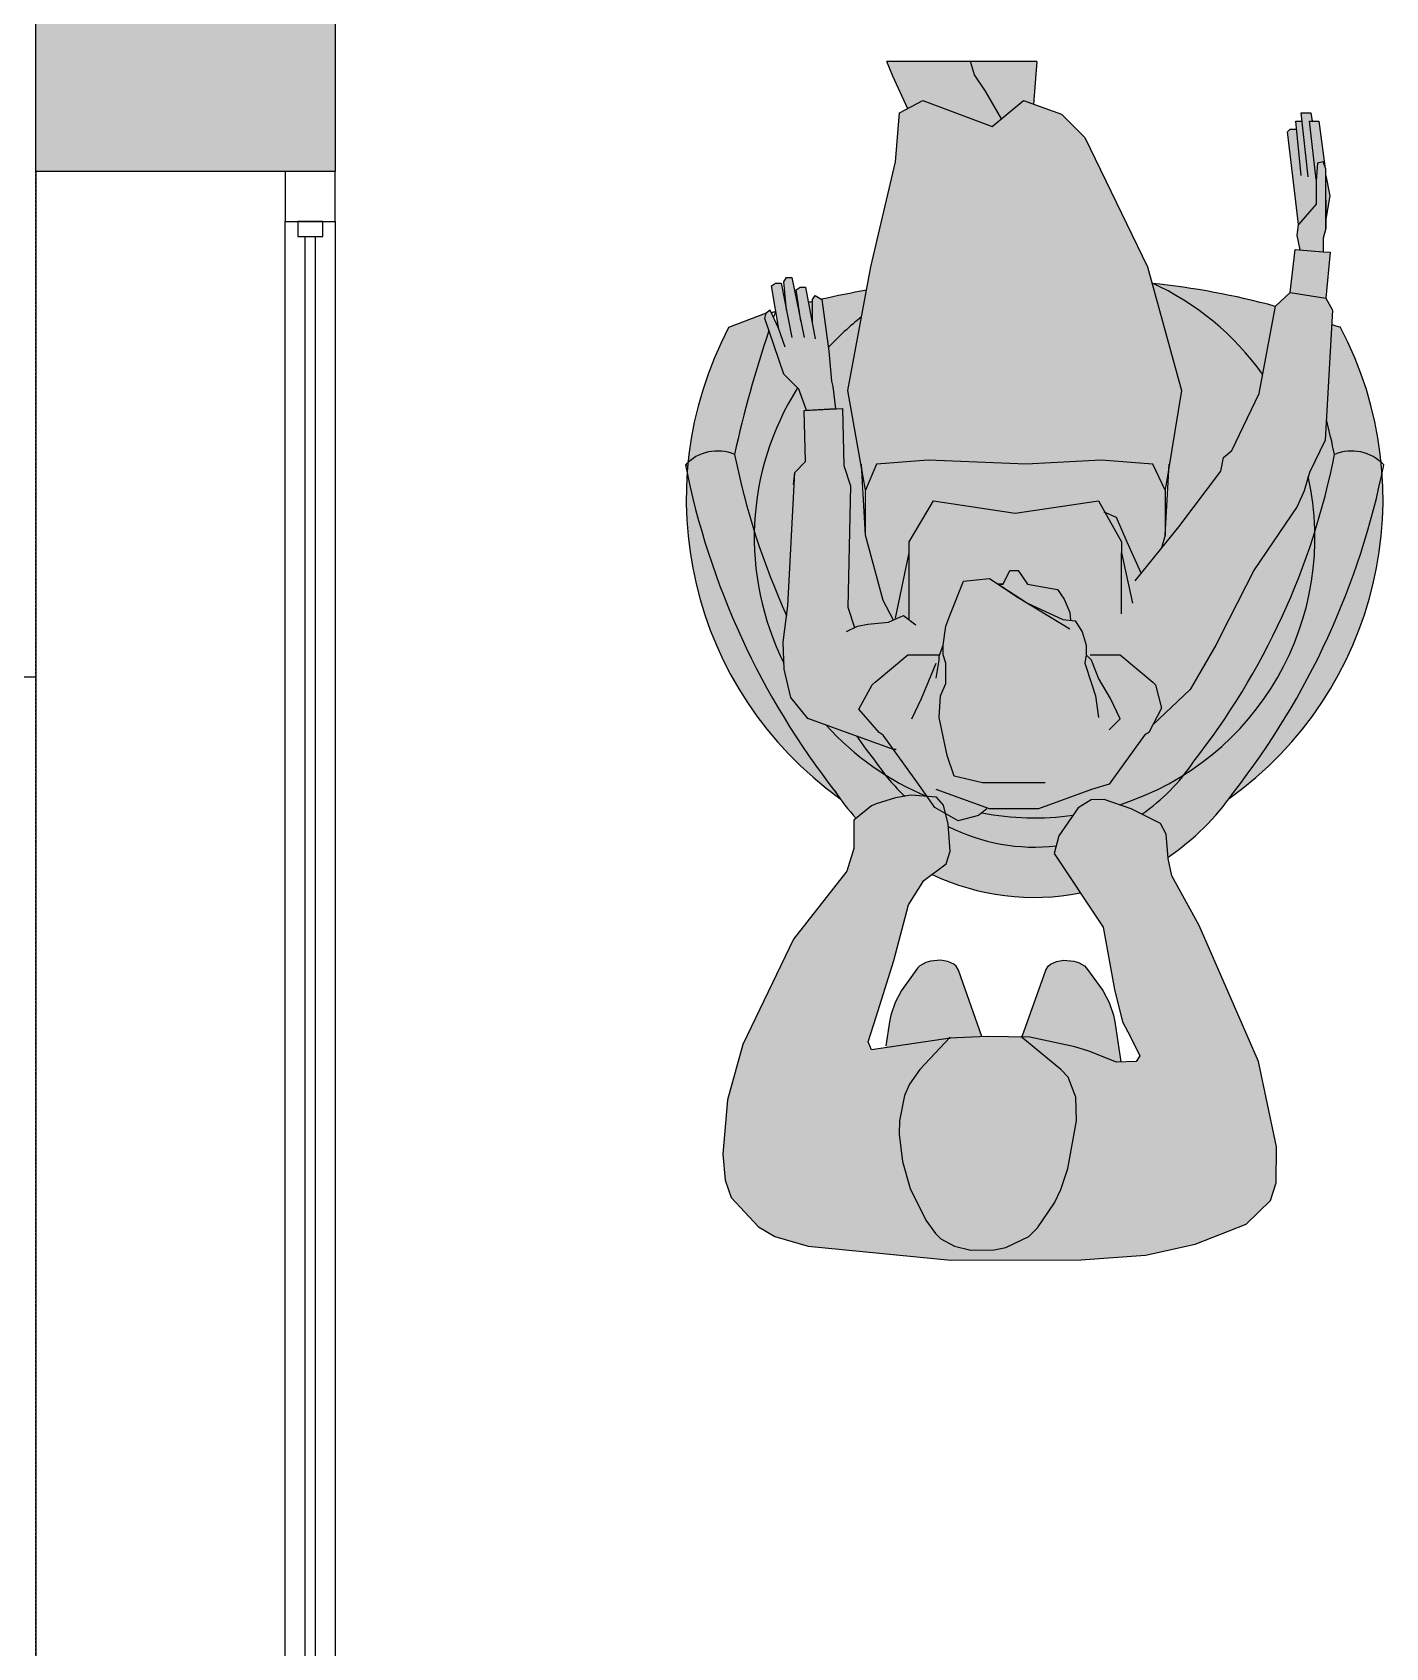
# Model space of a CAD drawing. Header units: millimetres. Extents: x 31778 to 54642, y 18502 to 28743.
# Drawn here: x 43613.6 to 43749.3, y 22060.9 to 22222.8 of the extents above; entities that cross this region are included whole.
import ezdxf

# ---------------------------------------------------------------- set-up
doc = ezdxf.new("R2010")
doc.units = ezdxf.units.MM
doc.linetypes.add('DASHED2', pattern=[0.375, 0.25, -0.125])
doc.layers.add('CIRCUITS ECLAIRAGE', color=1, linetype='Continuous')
doc.layers.add('Plan Archi', color=8, linetype='Continuous')

msp = doc.modelspace()

# ---------------------------------------------------------------- hatches: boundary and pattern name
at = {"layer": 'Plan Archi'}
h = msp.add_hatch(color=256, dxfattribs=at)
h.dxf.hatch_style = 1
h.paths.add_polyline_path([(43613.989, 22314.461), (43643.989, 22314.461), (43643.989, 22208.82), (43613.989, 22208.82)])
at = {"layer": 'Plan Archi', "true_color": 0xffffff}
h = msp.add_hatch(color=7, dxfattribs=at)
h.dxf.hatch_style = 1
h.paths.add_polyline_path([(43695.37, 22186.858), (43697.144, 22176.896), (43698.236, 22179.488), (43703.421, 22179.898), (43713.247, 22179.488), (43720.753, 22179.898), (43725.939, 22179.488), (43727.167, 22176.896), (43728.804, 22186.858), (43725.393, 22199.276), (43719.115, 22212.241), (43716.795, 22214.56), (43712.974, 22215.925), (43709.835, 22213.332), (43702.876, 22215.925), (43700.556, 22214.697), (43700.146, 22209.784), (43697.69, 22199.276)])
h.paths.add_polyline_path([(43712.974, 22215.925), (43713.984, 22215.565), (43714.322, 22219.835), (43707.671, 22219.835), (43708.061, 22218.518), (43709.153, 22216.88), (43710.76, 22214.096)])
h.paths.add_polyline_path([(43709.835, 22213.332), (43710.76, 22214.096), (43709.153, 22216.88), (43708.061, 22218.518), (43707.671, 22219.835), (43699.268, 22219.835), (43699.873, 22218.382), (43701.366, 22215.126), (43702.876, 22215.925)])
h.paths.add_polyline_path([(43739.722, 22196.683), (43743.27, 22196.137), (43743.722, 22200.731), (43742.997, 22200.777), (43740.203, 22201.007)])
h.paths.add_polyline_path([(43743.27, 22203.097), (43743.27, 22205.963), (43743.27, 22206.1), (43743.27, 22209.102), (43742.997, 22209.784), (43742.451, 22209.648), (43742.315, 22207.874), (43742.315, 22205.554), (43740.54, 22203.507), (43740.404, 22202.415), (43740.694, 22200.967), (43742.997, 22200.777), (43742.997, 22202.142)])
h = msp.add_hatch(color=7, dxfattribs=at)
h.dxf.hatch_style = 1
h.paths.add_polyline_path([(43740.131, 22206.918), (43740.54, 22203.507), (43742.315, 22205.554), (43742.315, 22207.874), (43742.451, 22209.648), (43742.997, 22209.784), (43743.172, 22209.345), (43742.587, 22213.878), (43742.178, 22213.878), (43741.905, 22213.878), (43741.769, 22214.697), (43741.359, 22214.697), (43740.813, 22214.697), (43740.901, 22213.878), (43740.813, 22213.878), (43740.268, 22213.878), (43740.349, 22213.059), (43739.722, 22213.059), (43739.449, 22212.786)])
h = msp.add_hatch(color=7, dxfattribs=at)
h.dxf.hatch_style = 1
h.paths.add_polyline_path([(43743.27, 22204.053), (43743.679, 22206.372), (43743.27, 22208.419), (43743.27, 22206.1)])
h = msp.add_hatch(color=7, dxfattribs=at)
h.dxf.hatch_style = 1
h.paths.add_polyline_path([(43679.356, 22179.673, -0.292249), (43684.021, 22180.463, -0.0281492), (43687.465, 22192.891), (43687.045, 22194.09), (43687.182, 22194.636), (43683.427, 22193.192, 0.0965493)])
h.paths.add_polyline_path([(43694.581, 22145.992, -0.008687), (43694.099, 22146.678, -0.1141347), (43679.262, 22178.577, 0.2605078)])
h.paths.add_polyline_path([(43736.941, 22188.495), (43738.218, 22195.307, 0.0413939), (43726.022, 22197.582, -0.128467)])
h = msp.add_hatch(color=7, dxfattribs=at)
h.dxf.hatch_style = 1
h.paths.add_polyline_path([(43729.999, 22149.64, -0.0205408), (43729.077, 22148.371, 0.2633428), (43742.184, 22172.751, -0.0901738)], flags=17)
h.paths.add_polyline_path([(43727.567, 22179.331), (43727.167, 22172.392), (43726.826, 22171.099), (43728.531, 22173.211), (43732.762, 22178.806), (43733.035, 22180.171), (43733.854, 22180.853), (43736.583, 22186.585), (43736.941, 22188.495, 0.128467), (43726.022, 22197.582, 0.0005651), (43725.854, 22197.599), (43728.804, 22186.858)])
h.paths.add_polyline_path([(43697.144, 22176.896), (43697.144, 22172.392), (43696.76, 22179.054), (43695.37, 22186.858), (43696.752, 22194.253, 0.0405095), (43693.413, 22191.168), (43693.459, 22190.815), (43693.732, 22187.813), (43693.869, 22187.267), (43694.147, 22185.044), (43690.998, 22184.862), (43691.139, 22179.761), (43690.048, 22178.67), (43689.365, 22165.296), (43688.877, 22161.654), (43688.986, 22158.965), (43689.656, 22156.098), (43691.362, 22154.01), (43699.947, 22150.906), (43702.466, 22147.419), (43703.329, 22146.196), (43704.268, 22146.122), (43704.952, 22145.318), (43705.16, 22144.477), (43706.424, 22143.734), (43708.471, 22144.28), (43709.372, 22145.031), (43709.562, 22144.962), (43714.475, 22144.962), (43719.798, 22146.873), (43721.572, 22147.419), (43725.12, 22152.332), (43725.529, 22152.604), (43725.929, 22153.358), (43729.677, 22156.92), (43732.265, 22161.365), (43733.542, 22163.935), (43736.104, 22168.914), (43740.404, 22175.258), (43741.1, 22176.819), (43741.632, 22178.67), (43743.223, 22181.892), (43743.952, 22194.909), (43743.27, 22196.137), (43739.722, 22196.683), (43738.221, 22195.319), (43736.583, 22186.585), (43733.854, 22180.853), (43733.035, 22180.171), (43732.762, 22178.806), (43728.531, 22173.211), (43726.826, 22171.099), (43727.167, 22172.392), (43727.167, 22176.896), (43725.939, 22179.488), (43720.753, 22179.898), (43713.247, 22179.488), (43703.421, 22179.898), (43698.236, 22179.488)])
h.paths.add_polyline_path([(43713.384, 22165.569), (43712.428, 22166.115), (43709.562, 22168.025)], flags=16)
h.paths.add_polyline_path([(43685.997, 22172.751, 0.0309202), (43689.236, 22164.33), (43689.365, 22165.296), (43690.048, 22178.67), (43691.139, 22179.761), (43690.998, 22184.862), (43691.251, 22184.876), (43690.457, 22186.994), (43690.322, 22187.129, 0.1360564)])
h.paths.add_polyline_path([(43694.099, 22146.678, 0.0353791), (43696.207, 22143.995), (43697.736, 22145.246), (43698.214, 22145.445), (43700.165, 22146.043), (43701.101, 22146.211, -0.0385462), (43699.104, 22148.371, -0.0689941), (43693.202, 22153.345), (43691.362, 22154.01), (43689.656, 22156.098), (43688.986, 22158.965), (43688.962, 22159.564, -0.1220414), (43685.997, 22172.751, -0.0272747), (43684.021, 22180.463, 0.292249), (43679.356, 22179.673, 0.0074581), (43679.262, 22178.577, 0.1141347)])
h.paths.add_polyline_path([(43684.021, 22180.463, 0.0272747), (43685.997, 22172.751, -0.1360564), (43690.322, 22187.129), (43688.956, 22188.495), (43688.001, 22191.361), (43687.465, 22192.891, 0.0281492)])
h.paths.add_polyline_path([(43693.413, 22191.168, -0.0405095), (43696.752, 22194.253), (43697.249, 22196.916, 0.0152036), (43692.775, 22196.018)])
h.paths.add_polyline_path([(43732.265, 22161.365), (43729.677, 22156.92), (43725.929, 22153.358), (43725.529, 22152.604), (43725.12, 22152.332), (43721.572, 22147.419), (43719.798, 22146.873), (43714.475, 22144.962), (43709.562, 22144.962), (43709.372, 22145.031), (43708.789, 22144.545, 0.082095), (43717.952, 22144.307), (43718.464, 22145.048), (43719.762, 22145.844), (43721.079, 22145.901), (43722.624, 22145.368, 0.0635791), (43729.077, 22148.371, 0.0205408), (43729.999, 22149.64, 0.0901738), (43742.184, 22172.751, 0.0495236), (43741.515, 22178.263), (43741.1, 22176.819), (43740.404, 22175.258), (43736.104, 22168.914), (43733.542, 22163.935)], flags=17)
h.paths.add_polyline_path([(43742.184, 22172.751, 0.0272747), (43744.16, 22180.463, 0.0078533), (43743.34, 22183.968), (43743.223, 22181.892), (43741.632, 22178.67), (43741.515, 22178.263, -0.0495236)])
h.paths.add_polyline_path([(43698.182, 22149.64, 0.0205408), (43699.104, 22148.371, 0.04204), (43703.291, 22146.199), (43703.329, 22146.196), (43702.466, 22147.419), (43699.947, 22150.906), (43696.227, 22152.251, 0.0111682)], flags=17)
h.paths.add_polyline_path([(43699.104, 22148.371, -0.0205408), (43698.182, 22149.64, -0.0111682), (43696.227, 22152.251), (43693.202, 22153.345, 0.0689941)], flags=17)
h.paths.add_polyline_path([(43688.962, 22159.564), (43688.877, 22161.654), (43689.236, 22164.33, -0.0309202), (43685.997, 22172.751, 0.1220414)], flags=17)
h.paths.add_polyline_path([(43716.264, 22141.24), (43716.536, 22142.259), (43717.952, 22144.307, -0.082095), (43708.789, 22144.545), (43708.471, 22144.28), (43706.424, 22143.734), (43705.16, 22144.477), (43705.423, 22143.414), (43705.441, 22143.186, 0.1469835)])
h.paths.add_polyline_path([(43722.624, 22145.368), (43723.785, 22144.967), (43724.845, 22144.43, 0.0760974), (43729.077, 22148.371, -0.0635791)], flags=16)
h.paths.add_polyline_path([(43705.224, 22139.431), (43703.811, 22138.371, 0.1591461), (43718.684, 22136.517), (43716.058, 22140.466), (43716.264, 22141.24, -0.1469835), (43705.441, 22143.186), (43705.641, 22140.708)])
h = msp.add_hatch(color=7, dxfattribs=at)
h.dxf.hatch_style = 1
h.paths.add_polyline_path([(43690.457, 22186.994), (43691.251, 22184.876), (43694.147, 22185.044), (43693.869, 22187.267), (43693.732, 22187.813), (43693.459, 22190.815), (43692.777, 22196.001), (43692.095, 22196.41), (43691.822, 22196.001), (43691.822, 22195.79, 0.0013694), (43691.423, 22195.691), (43691.139, 22197.229), (43690.594, 22197.229), (43690.184, 22196.956), (43690.664, 22193.836), (43689.775, 22198.184), (43689.229, 22198.184), (43688.956, 22197.775), (43689.229, 22194.909), (43688.683, 22197.639), (43688.137, 22197.639), (43687.728, 22197.366), (43688.453, 22193.016), (43688.41, 22193.135), (43687.591, 22194.909), (43687.182, 22194.636), (43687.045, 22194.09), (43688.001, 22191.361), (43688.956, 22188.495)])
h = msp.add_hatch(color=7, dxfattribs=at)
h.dxf.hatch_style = 1
h.paths.add_polyline_path([(43748.919, 22178.577, -0.1144917), (43734.014, 22146.591, -0.0077692), (43733.581, 22145.979, 0.2606709)])
h.paths.add_polyline_path([(43748.919, 22178.577, 0.0074581), (43748.825, 22179.673, 0.292249), (43744.16, 22180.463, -0.0272747), (43742.184, 22172.751, -0.2633428), (43729.077, 22148.371, -0.0760974), (43724.845, 22144.43), (43726.693, 22143.494), (43727.272, 22142.419), (43727.465, 22140.122, 0.0962218), (43734.014, 22146.591, 0.1144917)])
h.paths.add_polyline_path([(43744.724, 22193.249, -0.0473686), (43743.874, 22193.516), (43743.34, 22183.968, -0.0078533), (43744.16, 22180.463, -0.292249), (43748.825, 22179.673, 0.0969866)])
h.paths.add_polyline_path([(43733.854, 22180.853), (43733.035, 22180.171), (43732.762, 22178.806), (43728.531, 22173.211), (43724.765, 22168.545), (43723.346, 22171.71), (43722.254, 22174.166), (43721.123, 22174.669), (43720.48, 22175.804), (43712.155, 22174.576), (43703.967, 22175.804), (43701.511, 22171.71), (43701.511, 22170.618), (43701.511, 22168.162), (43701.511, 22163.916), (43700.965, 22164.341), (43699.464, 22163.658), (43697.373, 22163.455), (43696.325, 22163.249), (43696.051, 22163.116), (43695.37, 22165.159), (43695.643, 22177.305), (43694.961, 22179.352), (43694.824, 22185.084), (43690.998, 22184.862), (43691.139, 22179.761), (43690.048, 22178.67), (43689.365, 22165.296), (43688.877, 22161.654), (43688.986, 22158.965), (43689.656, 22156.098), (43691.362, 22154.01), (43699.947, 22150.906), (43702.466, 22147.419), (43703.329, 22146.196), (43704.268, 22146.122), (43704.952, 22145.318), (43705.16, 22144.477), (43706.424, 22143.734), (43708.471, 22144.28), (43709.372, 22145.031), (43709.562, 22144.962), (43714.475, 22144.962), (43719.798, 22146.873), (43721.572, 22147.419), (43725.12, 22152.332), (43725.529, 22152.604), (43725.929, 22153.358), (43729.677, 22156.92), (43732.265, 22161.365), (43733.542, 22163.935), (43736.104, 22168.914), (43740.404, 22175.258), (43741.1, 22176.819), (43741.632, 22178.67), (43743.223, 22181.892), (43743.952, 22194.909), (43743.27, 22196.137), (43739.722, 22196.683), (43738.221, 22195.319), (43736.583, 22186.585)])
h.paths.add_polyline_path([(43713.384, 22165.569), (43712.428, 22166.115), (43713.159, 22165.673)], flags=16)
h = msp.add_hatch(color=7, dxfattribs=at)
h.dxf.hatch_style = 1
h.paths.add_polyline_path([(43701.101, 22146.211), (43701.719, 22146.322), (43703.291, 22146.199, -0.04204), (43699.104, 22148.371, 0.0385462)])
h = msp.add_hatch(color=7, dxfattribs=at)
h.dxf.hatch_style = 1
h.paths.add_polyline_path([(43705.622, 22121.985), (43697.736, 22120.79), (43697.417, 22121.587), (43698.214, 22124.096), (43699.966, 22129.752), (43701.44, 22135.328), (43702.993, 22137.758), (43705.224, 22139.431), (43705.641, 22140.708), (43705.423, 22143.414), (43704.952, 22145.318), (43704.268, 22146.122), (43701.719, 22146.322), (43700.165, 22146.043), (43698.214, 22145.445), (43697.736, 22145.246), (43695.983, 22143.812), (43695.983, 22140.984), (43695.266, 22138.714), (43689.929, 22131.903), (43684.843, 22121.327), (43683.309, 22115.782), (43682.831, 22110.342), (43683.078, 22107.726), (43683.69, 22106.012), (43686.424, 22103.065), (43688.039, 22102.104), (43691.403, 22101.114), (43705.702, 22099.72), (43718.717, 22099.758), (43725.219, 22100.237), (43730.198, 22101.313), (43735.296, 22103.344), (43737.726, 22105.694), (43738.313, 22107.481), (43738.323, 22111.071), (43736.531, 22119.635), (43730.596, 22133.257), (43727.848, 22138.236), (43727.477, 22139.976), (43727.272, 22142.419), (43726.693, 22143.494), (43723.785, 22144.967), (43721.079, 22145.901), (43719.762, 22145.844), (43718.464, 22145.048), (43716.536, 22142.259), (43716.058, 22140.466), (43720.957, 22133.098), (43722.112, 22126.844), (43722.909, 22123.618), (43723.688, 22122.098), (43724.633, 22120.194), (43724.263, 22119.635), (43722.301, 22119.565), (43719.518, 22120.652), (43718.129, 22121.109), (43713.628, 22122.065), (43709.326, 22122.144), (43705.543, 22121.985)])
h = msp.add_hatch(color=7, dxfattribs=at)
h.dxf.hatch_style = 1
h.paths.add_polyline_path([(43718.279, 22113.681), (43718.214, 22116.043), (43717.457, 22118.049), (43716.735, 22118.838), (43712.79, 22122.08), (43709.326, 22122.144), (43705.653, 22121.99), (43705.535, 22121.972), (43702.595, 22118.838), (43701.542, 22117.351), (43701.056, 22116.216), (43700.557, 22113.697), (43700.525, 22112.354), (43700.843, 22109.608), (43701.606, 22106.92), (43703.178, 22103.716), (43704.148, 22102.388), (43704.682, 22101.871), (43706.046, 22101.115), (43707.685, 22100.722), (43710.052, 22100.752), (43711.216, 22100.999), (43713.518, 22102.109), (43714.385, 22102.946), (43716.081, 22105.477), (43716.728, 22106.818), (43717.412, 22108.92)])
h.paths.add_polyline_path([(43718.129, 22121.109), (43719.518, 22120.652), (43722.301, 22119.565), (43722.731, 22119.581), (43722.135, 22123.618), (43722.003, 22124.278), (43721.558, 22125.548), (43720.921, 22126.756), (43719.307, 22128.995), (43719.083, 22129.217), (43718.489, 22129.554), (43718.018, 22129.697), (43717.004, 22129.78), (43716.277, 22129.661), (43715.669, 22129.381), (43715.437, 22129.178), (43715.205, 22128.796), (43712.832, 22122.079), (43713.628, 22122.065)])
h.paths.add_polyline_path([(43705.535, 22121.972), (43705.547, 22121.985), (43705.543, 22121.985), (43708.821, 22122.123), (43706.463, 22128.796), (43706.231, 22129.178), (43705.998, 22129.381), (43705.391, 22129.661), (43704.664, 22129.78), (43703.65, 22129.697), (43703.179, 22129.554), (43702.585, 22129.217), (43702.361, 22128.995), (43700.747, 22126.756), (43700.11, 22125.548), (43699.665, 22124.278), (43699.533, 22123.618), (43699.147, 22121.004)])

# ---------------------------------------------------------------- linework, layer by layer
at = {"layer": 'CIRCUITS ECLAIRAGE', "color": 6}
msp.add_arc((43252.281, 22151.075), 510.351, 342.46886, 13.04018, dxfattribs=at)
at = {"layer": 'Plan Archi', "linetype": 'DASHED2'}
msp.add_line((43613.989, 21643.185), (43613.989, 22354.456), dxfattribs=at)
at = {"layer": 'Plan Archi'}
for p, q in [((43613.989, 22208.82), (43613.989, 22314.461)), ((43643.989, 22314.461), (43643.989, 22208.82)), ((43714.322, 22219.835, 0), (43699.268, 22219.835, 0)), ((43699.873, 22218.382, 0), (43699.268, 22219.835, 0)), ((43708.061, 22218.518, 0), (43707.671, 22219.835, 0)), ((43714.322, 22219.835, 0), (43713.984, 22215.565, 0)), ((43701.374, 22215.106, 0), (43699.873, 22218.382, 0)), ((43709.153, 22216.88, 0), (43708.061, 22218.518, 0)), ((43700.556, 22214.697, 0), (43702.876, 22215.925, 0)), ((43702.876, 22215.925, 0), (43709.835, 22213.332, 0)), ((43710.76, 22214.096, 0), (43709.153, 22216.88, 0)), ((43709.835, 22213.332, 0), (43712.974, 22215.925, 0)), ((43712.974, 22215.925, 0), (43716.795, 22214.56, 0)), ((43700.146, 22209.784, 0), (43700.556, 22214.697, 0)), ((43716.795, 22214.56, 0), (43719.115, 22212.241, 0)), ((43740.813, 22208.419, 0), (43740.268, 22213.878, 0)), ((43740.268, 22213.878, 0), (43740.813, 22213.878, 0)), ((43741.496, 22208.283, 0), (43740.813, 22214.697, 0)), ((43740.813, 22214.697, 0), (43741.359, 22214.697, 0)), ((43740.813, 22213.878, 0), (43740.95, 22213.878, 0)), ((43741.359, 22214.697, 0), (43741.769, 22214.697, 0)), ((43742.315, 22208.01, 0), (43741.632, 22213.878, 0)), ((43741.632, 22213.878, 0), (43742.178, 22213.878, 0)), ((43741.769, 22214.697, 0), (43741.905, 22213.878, 0)), ((43742.178, 22213.878, 0), (43742.587, 22213.878, 0)), ((43742.587, 22213.878, 0), (43743.172, 22209.345, 0)), ((43719.115, 22212.241, 0), (43725.393, 22199.276, 0)), ((43739.449, 22212.786, 0), (43739.722, 22213.059, 0)), ((43740.131, 22206.918, 0), (43739.449, 22212.786, 0)), ((43739.722, 22213.059, 0), (43740.349, 22213.059, 0)), ((43697.69, 22199.276, 0), (43700.146, 22209.784, 0)), ((43742.451, 22209.648, 0), (43742.315, 22207.874, 0)), ((43742.997, 22209.784, 0), (43742.451, 22209.648, 0)), ((43743.27, 22209.102, 0), (43742.997, 22209.784, 0)), ((43743.27, 22206.1, 0), (43743.27, 22209.102, 0)), ((43643.989, 22208.82), (43613.989, 22208.82)), ((43613.989, 22208.82), (43613.989, 21788.82)), ((43638.989, 22208.82), (43638.989, 22203.82)), ((43643.989, 22208.82), (43638.989, 22208.82)), ((43643.989, 22203.82), (43643.989, 22208.82)), ((43742.315, 22208.01, 0), (43742.315, 22208.01, 0)), ((43742.315, 22207.874, 0), (43742.315, 22205.554, 0)), ((43743.27, 22208.419, 0), (43743.679, 22206.372, 0)), ((43740.54, 22203.507, 0), (43740.131, 22206.918, 0)), ((43743.679, 22206.372, 0), (43743.27, 22204.053, 0)), ((43743.27, 22203.097, 0), (43743.27, 22206.1, 0)), ((43743.27, 22205.963, 0), (43743.27, 22203.097, 0)), ((43742.315, 22205.554, 0), (43740.54, 22203.507, 0)), ((43638.989, 21793.82), (43638.989, 22203.82)), ((43638.989, 22203.82), (43643.989, 22203.82)), ((43640.239, 22203.82), (43640.239, 22202.32)), ((43642.739, 22203.82), (43640.239, 22203.82)), ((43642.739, 22202.32), (43642.739, 22203.82)), ((43643.989, 22203.82), (43643.989, 21793.82)), ((43740.404, 22202.415, 0), (43740.54, 22203.507, 0)), ((43740.694, 22200.967, 0), (43740.404, 22202.415, 0)), ((43743.27, 22203.097, 0), (43742.997, 22202.142, 0)), ((43640.239, 22202.32), (43642.739, 22202.32)), ((43640.989, 21795.32), (43640.989, 22202.32)), ((43640.989, 22202.32), (43641.989, 22202.32)), ((43641.989, 22202.32), (43641.989, 21795.32)), ((43739.722, 22196.683, 0), (43740.203, 22201.007, 0)), ((43740.203, 22201.007, 0), (43742.997, 22200.777, 0)), ((43742.997, 22202.142, 0), (43742.997, 22200.777, 0)), ((43742.997, 22200.777, 0), (43743.722, 22200.731, 0)), ((43695.37, 22186.858, 0), (43697.69, 22199.276, 0)), ((43725.393, 22199.276, 0), (43728.804, 22186.858, 0)), ((43743.722, 22200.731, 0), (43743.27, 22196.137, 0)), ((43687.728, 22197.366, 0), (43688.137, 22197.639, 0)), ((43688.137, 22197.639, 0), (43688.683, 22197.639, 0)), ((43688.683, 22197.639, 0), (43689.775, 22192.18, 0)), ((43688.956, 22197.775, 0), (43689.229, 22198.184, 0)), ((43689.229, 22194.909, 0), (43688.956, 22197.775, 0)), ((43689.229, 22198.184, 0), (43689.775, 22198.184, 0)), ((43689.775, 22198.184, 0), (43691.003, 22192.18, 0)), ((43688.453, 22193.016, 0), (43687.728, 22197.366, 0)), ((43690.184, 22196.956, 0), (43690.594, 22197.229, 0)), ((43690.664, 22193.836, 0), (43690.184, 22196.956, 0)), ((43690.594, 22197.229, 0), (43691.139, 22197.229, 0)), ((43691.139, 22197.229, 0), (43692.095, 22192.043, 0)), ((43691.822, 22196.001, 0), (43692.095, 22196.41, 0)), ((43691.822, 22193.681, 0), (43691.822, 22196.001, 0)), ((43692.095, 22196.41, 0), (43692.777, 22196.001, 0)), ((43692.777, 22196.001, 0), (43693.459, 22190.815, 0)), ((43738.221, 22195.319, 0), (43739.722, 22196.683, 0)), ((43739.722, 22196.683, 0), (43743.27, 22196.137, 0)), ((43743.27, 22196.137, 0), (43743.952, 22194.909, 0)), ((43687.182, 22194.636, 0), (43683.427, 22193.192, 0)), ((43687.045, 22194.09, 0), (43687.182, 22194.636, 0)), ((43687.591, 22194.909, 0), (43687.182, 22194.636, 0)), ((43688.41, 22193.135, 0), (43687.591, 22194.909, 0)), ((43736.583, 22186.585, 0), (43738.221, 22195.319, 0)), ((43743.952, 22194.909, 0), (43743.223, 22181.892, 0)), ((43688.001, 22191.361, 0), (43687.045, 22194.09, 0)), ((43689.092, 22191.225, 0), (43688.41, 22193.135, 0)), ((43688.956, 22188.495, 0), (43688.001, 22191.361, 0)), ((43693.459, 22190.815, 0), (43693.732, 22187.813, 0)), ((43690.457, 22186.994, 0), (43688.956, 22188.495, 0)), ((43693.732, 22187.813, 0), (43693.869, 22187.267, 0)), ((43691.276, 22184.811, 0), (43690.457, 22186.994, 0)), ((43693.869, 22187.267, 0), (43694.147, 22185.044, 0)), ((43697.144, 22176.896, 0), (43695.37, 22186.858, 0)), ((43728.804, 22186.858, 0), (43727.167, 22176.896, 0)), ((43733.854, 22180.853, 0), (43736.583, 22186.585, 0)), ((43690.998, 22184.862, 0), (43694.824, 22185.084, 0)), ((43691.139, 22179.761, 0), (43690.998, 22184.862, 0)), ((43694.147, 22185.044, 0), (43691.251, 22184.876, 0)), ((43694.824, 22185.084, 0), (43694.961, 22179.352, 0)), ((43743.223, 22181.892, 0), (43741.632, 22178.67, 0)), ((43690.048, 22178.67, 0), (43691.139, 22179.761, 0)), ((43703.421, 22179.898, 0), (43698.236, 22179.488, 0)), ((43713.247, 22179.488, 0), (43703.421, 22179.898, 0)), ((43720.753, 22179.898, 0), (43713.247, 22179.488, 0)), ((43725.939, 22179.488, 0), (43720.753, 22179.898, 0)), ((43732.762, 22178.806, 0), (43733.035, 22180.171, 0)), ((43733.035, 22180.171, 0), (43733.854, 22180.853, 0)), ((43689.365, 22165.296, 0), (43690.048, 22178.67, 0)), ((43689.911, 22177.441, 0), (43690.048, 22178.67, 0)), ((43694.961, 22179.352, 0), (43695.643, 22177.305, 0)), ((43697.144, 22172.392, 0), (43696.735, 22179.488, 0)), ((43698.236, 22179.488, 0), (43697.144, 22176.896, 0)), ((43727.167, 22176.896, 0), (43725.939, 22179.488, 0)), ((43727.167, 22172.392, 0), (43727.576, 22179.488, 0)), ((43728.531, 22173.211, 0), (43732.762, 22178.806, 0)), ((43741.632, 22178.67, 0), (43741.1, 22176.819, 0)), ((43695.643, 22177.305, 0), (43695.37, 22165.159, 0)), ((43697.144, 22172.392, 0), (43697.144, 22176.896, 0)), ((43727.167, 22176.896, 0), (43727.167, 22172.392, 0)), ((43741.1, 22176.819, 0), (43740.404, 22175.258, 0)), ((43701.511, 22171.71, 0), (43703.967, 22175.804, 0)), ((43703.967, 22175.804, 0), (43712.155, 22174.576, 0)), ((43712.155, 22174.576, 0), (43720.48, 22175.804, 0)), ((43720.48, 22175.804, 0), (43722.8, 22171.71, 0)), ((43740.404, 22175.258, 0), (43736.104, 22168.914, 0)), ((43721.026, 22174.712, 0), (43722.254, 22174.166, 0)), ((43722.254, 22174.166, 0), (43723.346, 22171.71, 0)), ((43698.918, 22165.842, 0), (43697.144, 22172.392, 0)), ((43701.511, 22170.618, 0), (43701.511, 22171.71, 0)), ((43722.8, 22171.71, 0), (43722.8, 22170.618, 0)), ((43723.346, 22171.71, 0), (43724.765, 22168.545, 0)), ((43724.155, 22167.79, 0), (43728.531, 22173.211, 0)), ((43727.167, 22172.392, 0), (43726.826, 22171.099, 0)), ((43700.146, 22164.068, 0), (43701.511, 22170.618, 0)), ((43701.511, 22168.162, 0), (43701.511, 22170.618, 0)), ((43722.8, 22168.162, 0), (43722.8, 22170.618, 0)), ((43722.8, 22170.618, 0), (43723.892, 22165.569, 0)), ((43710.927, 22167.479, 0), (43711.609, 22168.844, 0)), ((43711.609, 22168.844, 0), (43712.428, 22168.844, 0)), ((43712.428, 22168.844, 0), (43713.384, 22167.479, 0)), ((43736.104, 22168.914, 0), (43733.542, 22163.935, 0)), ((43701.511, 22163.931, 0), (43701.511, 22168.162, 0)), ((43705.605, 22164.341, 0), (43706.97, 22167.752, 0)), ((43706.97, 22167.752, 0), (43709.562, 22168.025, 0)), ((43709.562, 22168.025, 0), (43713.384, 22165.569, 0)), ((43709.562, 22168.025, 0), (43712.428, 22166.115, 0)), ((43710.927, 22167.479, 0), (43710.518, 22167.479, 0)), ((43710.518, 22167.479, 0), (43710.518, 22167.479, 0)), ((43710.518, 22167.479, 0), (43710.927, 22167.479, 0)), ((43713.384, 22167.479, 0), (43716.386, 22166.933, 0)), ((43716.386, 22166.933, 0), (43717.068, 22165.978, 0)), ((43722.8, 22164.477, 0), (43722.8, 22168.162, 0)), ((43688.877, 22161.654, 0), (43689.365, 22165.296, 0)), ((43695.37, 22165.159, 0), (43696.052, 22163.112, 0)), ((43699.932, 22163.871, 0), (43698.918, 22165.842, 0)), ((43712.428, 22166.115, 0), (43713.384, 22165.569, 0)), ((43712.428, 22166.115, 0), (43717.614, 22162.976, 0)), ((43713.384, 22165.569, 0), (43716.932, 22163.931, 0)), ((43717.068, 22165.978, 0), (43717.614, 22164.614, 0)), ((43697.373, 22163.455, 0), (43699.464, 22163.658, 0)), ((43699.464, 22163.658, 0), (43700.965, 22164.341, 0)), ((43700.965, 22164.341, 0), (43702.193, 22163.385, 0)), ((43705.196, 22163.249, 0), (43705.605, 22164.341, 0)), ((43716.932, 22163.931, 0), (43718.16, 22163.795, 0)), ((43717.614, 22164.614, 0), (43717.704, 22163.845, 0)), ((43718.16, 22163.795, 0), (43718.842, 22162.703, 0)), ((43733.542, 22163.935, 0), (43732.265, 22161.365, 0)), ((43695.243, 22162.723, 0), (43696.325, 22163.249, 0)), ((43696.325, 22163.249, 0), (43697.373, 22163.455, 0)), ((43704.923, 22161.338, 0), (43705.196, 22163.249, 0)), ((43718.842, 22162.703, 0), (43719.252, 22161.338, 0)), ((43688.986, 22158.965, 0), (43688.877, 22161.654, 0)), ((43698.099, 22157.654, 0), (43701.374, 22160.383, 0)), ((43701.374, 22160.383, 0), (43704.513, 22160.383, 0)), ((43704.513, 22160.247, 0), (43704.923, 22161.338, 0)), ((43704.923, 22160.383, 0), (43704.923, 22161.338, 0)), ((43705.196, 22159.564, 0), (43704.923, 22160.383, 0)), ((43719.252, 22160.383, 0), (43719.115, 22159.564, 0)), ((43719.252, 22161.338, 0), (43719.252, 22160.383, 0)), ((43719.798, 22159.837, 0), (43719.252, 22160.383, 0)), ((43719.661, 22160.383, 0), (43722.663, 22160.383, 0)), ((43722.663, 22160.383, 0), (43725.939, 22157.654, 0)), ((43732.265, 22161.365, 0), (43729.677, 22156.92, 0)), ((43689.656, 22156.098, 0), (43688.986, 22158.965, 0)), ((43702.739, 22156.016, 0), (43704.24, 22159.564, 0)), ((43704.24, 22158.063, 0), (43704.513, 22159.837, 0)), ((43704.513, 22159.837, 0), (43704.513, 22160.247, 0)), ((43705.196, 22157.517, 0), (43705.196, 22159.564, 0)), ((43719.115, 22159.564, 0), (43719.798, 22157.517, 0)), ((43720.48, 22158.063, 0), (43719.798, 22159.837, 0)), ((42933.783, 22158.185), (43613.989, 22158.185)), ((43696.462, 22154.924, 0), (43697.826, 22157.381, 0)), ((43697.826, 22157.381, 0), (43698.099, 22157.654, 0)), ((43704.65, 22156.289, 0), (43705.196, 22157.517, 0)), ((43719.798, 22157.517, 0), (43720.207, 22156.289, 0)), ((43721.708, 22156.016, 0), (43720.48, 22158.063, 0)), ((43725.939, 22157.654, 0), (43726.211, 22157.381, 0)), ((43726.211, 22157.381, 0), (43726.821, 22155.037, 0)), ((43691.362, 22154.01, 0), (43689.656, 22156.098, 0)), ((43701.784, 22153.969, 0), (43702.739, 22156.016, 0)), ((43704.513, 22154.106, 0), (43704.65, 22156.289, 0)), ((43720.207, 22156.289, 0), (43720.48, 22154.106, 0)), ((43722.663, 22153.969, 0), (43721.708, 22156.016, 0)), ((43729.677, 22156.92, 0), (43725.929, 22153.358, 0)), ((43699.947, 22150.906, 0), (43691.362, 22154.01, 0)), ((43698.509, 22152.604, 0), (43696.462, 22154.924, 0)), ((43705.332, 22150.285, 0), (43704.513, 22154.106, 0)), ((43721.572, 22152.877, 0), (43722.663, 22153.969, 0)), ((43726.821, 22155.037, 0), (43725.529, 22152.604, 0)), ((43698.918, 22152.332, 0), (43698.509, 22152.604, 0)), ((43702.466, 22147.419, 0), (43698.918, 22152.332, 0)), ((43725.12, 22152.332, 0), (43721.572, 22147.419, 0)), ((43725.529, 22152.604, 0), (43725.12, 22152.332, 0)), ((43700.22, 22150.906, 0), (43699.947, 22150.906, 0)), ((43706.014, 22148.238, 0), (43705.332, 22150.285, 0)), ((43704.104, 22145.099, 0), (43702.466, 22147.419, 0)), ((43708.88, 22147.555, 0), (43706.014, 22148.238, 0)), ((43715.158, 22147.555, 0), (43708.88, 22147.555, 0)), ((43721.572, 22147.419, 0), (43719.798, 22146.873, 0)), ((43700.165, 22146.043, -78.138), (43698.214, 22145.445, -78.138)), ((43701.719, 22146.322, -78.138), (43700.165, 22146.043, -78.138)), ((43704.268, 22146.122, -78.138), (43701.719, 22146.322, -78.138)), ((43709.562, 22144.962, 0), (43704.24, 22146.873, 0)), ((43704.952, 22145.318, -78.138), (43704.268, 22146.122, -78.138)), ((43719.798, 22146.873, 0), (43714.475, 22144.962, 0)), ((43719.762, 22145.844, -78.138), (43718.464, 22145.048, -78.138)), ((43721.079, 22145.901, -78.138), (43719.762, 22145.844, -78.138)), ((43723.785, 22144.967, -78.138), (43721.079, 22145.901, -78.138)), ((43697.736, 22145.246, -78.138), (43695.983, 22143.812, -78.138)), ((43698.214, 22145.445, -78.138), (43697.736, 22145.246, -78.138)), ((43706.424, 22143.734, 0), (43704.104, 22145.099, 0)), ((43705.423, 22143.414, -78.138), (43704.952, 22145.318, -78.138)), ((43708.471, 22144.28, 0), (43706.424, 22143.734, 0)), ((43709.29, 22144.962, 0), (43708.471, 22144.28, 0)), ((43714.475, 22144.962, 0), (43709.562, 22144.962, 0)), ((43718.464, 22145.048, -78.138), (43716.536, 22142.259, -78.138)), ((43726.693, 22143.494, -78.138), (43723.785, 22144.967, -78.138)), ((43695.983, 22143.812, -78.138), (43695.983, 22140.984, -78.138)), ((43705.641, 22140.708, -78.138), (43705.423, 22143.414, -78.138)), ((43727.272, 22142.419, -78.138), (43726.693, 22143.494, -78.138)), ((43695.983, 22140.984, -78.138), (43695.266, 22138.714, -78.138)), ((43716.536, 22142.259, -78.138), (43716.058, 22140.466, -78.138)), ((43727.477, 22139.976, -78.138), (43727.272, 22142.419, -78.138)), ((43702.993, 22137.758, -78.138), (43705.224, 22139.431, -78.138)), ((43705.224, 22139.431, -78.138), (43705.641, 22140.708, -78.138)), ((43716.058, 22140.466, -78.138), (43720.957, 22133.098, -78.138)), ((43727.848, 22138.236, -78.138), (43727.477, 22139.976, -78.138)), ((43695.266, 22138.714, -78.138), (43689.929, 22131.903, -78.138)), ((43701.44, 22135.328, -78.138), (43702.993, 22137.758, -78.138)), ((43730.596, 22133.257, -78.138), (43727.848, 22138.236, -78.138)), ((43699.966, 22129.752, -78.138), (43701.44, 22135.328, -78.138)), ((43720.957, 22133.098, -78.138), (43722.112, 22126.844, -78.138)), ((43736.531, 22119.635, -78.138), (43730.596, 22133.257, -78.138)), ((43689.929, 22131.903, -78.138), (43684.843, 22121.327, -78.138)), ((43698.214, 22124.096, -78.138), (43699.966, 22129.752, -78.138)), ((43703.179, 22129.554, -78.138), (43702.585, 22129.217, -78.138)), ((43703.65, 22129.697, -78.138), (43703.179, 22129.554, -78.138)), ((43704.664, 22129.78, -78.138), (43703.65, 22129.697, -78.138)), ((43705.391, 22129.661, -78.138), (43704.664, 22129.78, -78.138)), ((43705.998, 22129.381, -78.138), (43705.391, 22129.661, -78.138)), ((43715.669, 22129.381, -78.138), (43716.277, 22129.661, -78.138)), ((43716.277, 22129.661, -78.138), (43717.004, 22129.78, -78.138)), ((43717.004, 22129.78, -78.138), (43718.018, 22129.697, -78.138)), ((43718.018, 22129.697, -78.138), (43718.489, 22129.554, -78.138)), ((43718.489, 22129.554, -78.138), (43719.083, 22129.217, -78.138)), ((43702.361, 22128.995, -78.138), (43700.747, 22126.756, -78.138)), ((43702.585, 22129.217, -78.138), (43702.361, 22128.995, -78.138)), ((43706.231, 22129.178, -78.138), (43705.998, 22129.381, -78.138)), ((43706.463, 22128.796, -78.138), (43706.231, 22129.178, -78.138)), ((43708.813, 22122.144, -78.138), (43706.463, 22128.796, -78.138)), ((43712.855, 22122.144, -78.138), (43715.205, 22128.796, -78.138)), ((43715.205, 22128.796, -78.138), (43715.437, 22129.178, -78.138)), ((43715.437, 22129.178, -78.138), (43715.669, 22129.381, -78.138)), ((43719.083, 22129.217, -78.138), (43719.307, 22128.995, -78.138)), ((43719.307, 22128.995, -78.138), (43720.921, 22126.756, -78.138)), ((43700.747, 22126.756, -78.138), (43700.11, 22125.548, -78.138)), ((43720.921, 22126.756, -78.138), (43721.558, 22125.548, -78.138)), ((43722.112, 22126.844, -78.138), (43722.909, 22123.618, -78.138)), ((43700.11, 22125.548, -78.138), (43699.665, 22124.278, -78.138)), ((43721.558, 22125.548, -78.138), (43722.003, 22124.278, -78.138)), ((43697.417, 22121.587, -78.138), (43698.214, 22124.096, -78.138)), ((43699.533, 22123.618, -78.138), (43699.174, 22121.188, -78.138)), ((43699.665, 22124.278, -78.138), (43699.533, 22123.618, -78.138)), ((43722.003, 22124.278, -78.138), (43722.135, 22123.618, -78.138)), ((43722.135, 22123.618, -78.138), (43722.731, 22119.581, -78.138)), ((43722.909, 22123.618, -78.138), (43723.688, 22122.098, -78.138)), ((43697.736, 22120.79, -78.138), (43697.417, 22121.587, -78.138)), ((43705.622, 22121.985, -78.138), (43697.736, 22120.79, -78.138)), ((43705.622, 22122.065, -78.138), (43702.595, 22118.838, -78.138)), ((43709.326, 22122.144, -78.138), (43705.543, 22121.985, -78.138)), ((43705.543, 22121.985, -78.138), (43705.622, 22121.985, -78.138)), ((43713.628, 22122.065, -78.138), (43709.326, 22122.144, -78.138)), ((43716.735, 22118.838, -78.138), (43712.712, 22122.144, -78.138)), ((43718.129, 22121.109, -78.138), (43713.628, 22122.065, -78.138)), ((43723.688, 22122.098, -78.138), (43724.633, 22120.194, -78.138)), ((43684.843, 22121.327, -78.138), (43683.309, 22115.782, -78.138)), ((43719.518, 22120.652, -78.138), (43718.129, 22121.109, -78.138)), ((43722.301, 22119.565, -78.138), (43719.518, 22120.652, -78.138)), ((43724.633, 22120.194, -78.138), (43724.263, 22119.635, -78.138)), ((43702.595, 22118.838, -78.138), (43701.542, 22117.351, -78.138)), ((43717.457, 22118.049, -78.138), (43716.735, 22118.838, -78.138)), ((43724.263, 22119.635, -78.138), (43722.301, 22119.565, -78.138)), ((43738.323, 22111.071, -78.138), (43736.531, 22119.635, -78.138)), ((43701.542, 22117.351, -78.138), (43701.056, 22116.216, -78.138)), ((43718.214, 22116.043, -78.138), (43717.457, 22118.049, -78.138)), ((43683.309, 22115.782, -78.138), (43682.831, 22110.342, -78.138)), ((43701.056, 22116.216, -78.138), (43700.557, 22113.697, -78.138)), ((43718.279, 22113.681, -78.138), (43718.214, 22116.043, -78.138)), ((43700.557, 22113.697, -78.138), (43700.525, 22112.354, -78.138)), ((43717.412, 22108.92, -78.138), (43718.279, 22113.681, -78.138)), ((43700.525, 22112.354, -78.138), (43700.843, 22109.608, -78.138)), ((43682.831, 22110.342, -78.138), (43683.078, 22107.726, -78.138)), ((43738.313, 22107.481, -78.138), (43738.323, 22111.071, -78.138)), ((43700.843, 22109.608, -78.138), (43701.606, 22106.92, -78.138)), ((43716.728, 22106.818, -78.138), (43717.412, 22108.92, -78.138)), ((43683.078, 22107.726, -78.138), (43683.69, 22106.012, -78.138)), ((43701.606, 22106.92, -78.138), (43703.178, 22103.716, -78.138)), ((43737.726, 22105.694, -78.138), (43738.313, 22107.481, -78.138)), ((43683.69, 22106.012, -78.138), (43686.424, 22103.065, -78.138)), ((43714.385, 22102.946, -78.138), (43716.081, 22105.477, -78.138)), ((43716.081, 22105.477, -78.138), (43716.728, 22106.818, -78.138)), ((43735.296, 22103.344, -78.138), (43737.726, 22105.694, -78.138)), ((43703.178, 22103.716, -78.138), (43704.148, 22102.388, -78.138)), ((43686.424, 22103.065, -78.138), (43688.039, 22102.104, -78.138)), ((43688.039, 22102.104, -78.138), (43691.403, 22101.114, -78.138)), ((43704.148, 22102.388, -78.138), (43704.682, 22101.871, -78.138)), ((43711.216, 22100.999, -78.138), (43713.518, 22102.109, -78.138)), ((43713.518, 22102.109, -78.138), (43714.385, 22102.946, -78.138)), ((43730.198, 22101.313, -78.138), (43735.296, 22103.344, -78.138)), ((43691.403, 22101.114, -78.138), (43705.702, 22099.72, -78.138)), ((43704.682, 22101.871, -78.138), (43706.046, 22101.115, -78.138)), ((43706.046, 22101.115, -78.138), (43707.685, 22100.722, -78.138)), ((43707.685, 22100.722, -78.138), (43710.052, 22100.752, -78.138)), ((43710.052, 22100.752, -78.138), (43711.216, 22100.999, -78.138)), ((43725.219, 22100.237, -78.138), (43730.198, 22101.313, -78.138)), ((43705.702, 22099.72, -78.138), (43718.717, 22099.758, -78.138)), ((43718.717, 22099.758, -78.138), (43725.219, 22100.237, -78.138))]:
    msp.add_line(p, q, dxfattribs=at)
at = {"layer": 'Plan Archi', "extrusion": (0.092199, 0.995741, 0)}
msp.add_line((43679.09, 22179.412, 0.016), (43679.328, 22179.39, 0.066), dxfattribs=at)
at = {"layer": 'Plan Archi'}
for centre, radius, start, end in [((43714.09, 22172.141, 0), 28.1, 35.59127, 65.29634), ((43718.404, 22122.912, 0.016), 75.057, 74.69316, 84.30405), ((43709.777, 22122.912, 0.016), 75.057, 99.60821, 103.10735), ((43709.777, 22122.912, 0.016), 75.057, 106.74066, 107.09763), ((43796.032, 22156.114, 0.016), 114.627, 160.28709, 160.59316), ((43709.777, 22122.912, 0.016), 75.057, 103.8404, 104.15424), ((43716.07, 22175.988, 0), 36.899, 152.20837, 234.38257), ((43796.032, 22156.114, 0.016), 114.627, 161.2862, 167.73581), ((43714.09, 22172.141, 0), 28.1, 128.10053, 137.37954), ((43712.111, 22175.988, 0.066), 36.899, 305.58241, 27.89092), ((43745.704, 22197.856, 0.016), 4.71, 247.13382, 257.98179), ((43714.09, 22172.141, 0), 28.1, 147.76411, 206.58782), ((43632.149, 22156.114, 0.016), 114.627, 12.26419, 14.06399), ((43682.306, 22176.418, 0.016), 4.394, 67.01681, 137.03929), ((43755.641, 22194.702, 0.016), 73.021, 191.24532, 204.57879), ((43672.54, 22194.702, 0.016), 73.021, 321.89477, 348.75468), ((43745.875, 22176.418, 0.016), 4.394, 42.96071, 112.98319), ((43755.641, 22194.702, 0.016), 78.062, 191.29587, 218.04746), ((43714.09, 22172.141, 0), 28.1, 287.67882, 12.58507), ((43672.54, 22194.702, 0.016), 78.062, 321.95254, 348.70413), ((43714.09, 22172.141, 0), 28.1, 221.98225, 247.51171), ((43755.641, 22194.702, 0), 73.021, 215.54577, 218.10523), ((43714.09, 22160.224, 0), 19.107, 213.63443, 227.17114), ((43714.09, 22160.224, 0.016), 19.107, 304.25195, 326.36557), ((43714.086, 22160.216, 0), 24.14, 213.92105, 222.21487), ((43714.086, 22160.216, 0.016), 24.14, 303.65641, 325.64113), ((43714.09, 22172.141, 0), 28.1, 259.12546, 277.89814), ((43714.09, 22160.224, 0), 19.107, 243.08588, 276.53254), ((43714.086, 22160.216, 0), 24.14, 244.80884, 280.9791)]:
    msp.add_arc(centre, radius, start, end, dxfattribs=at)

doc.saveas('drawing.dxf')
